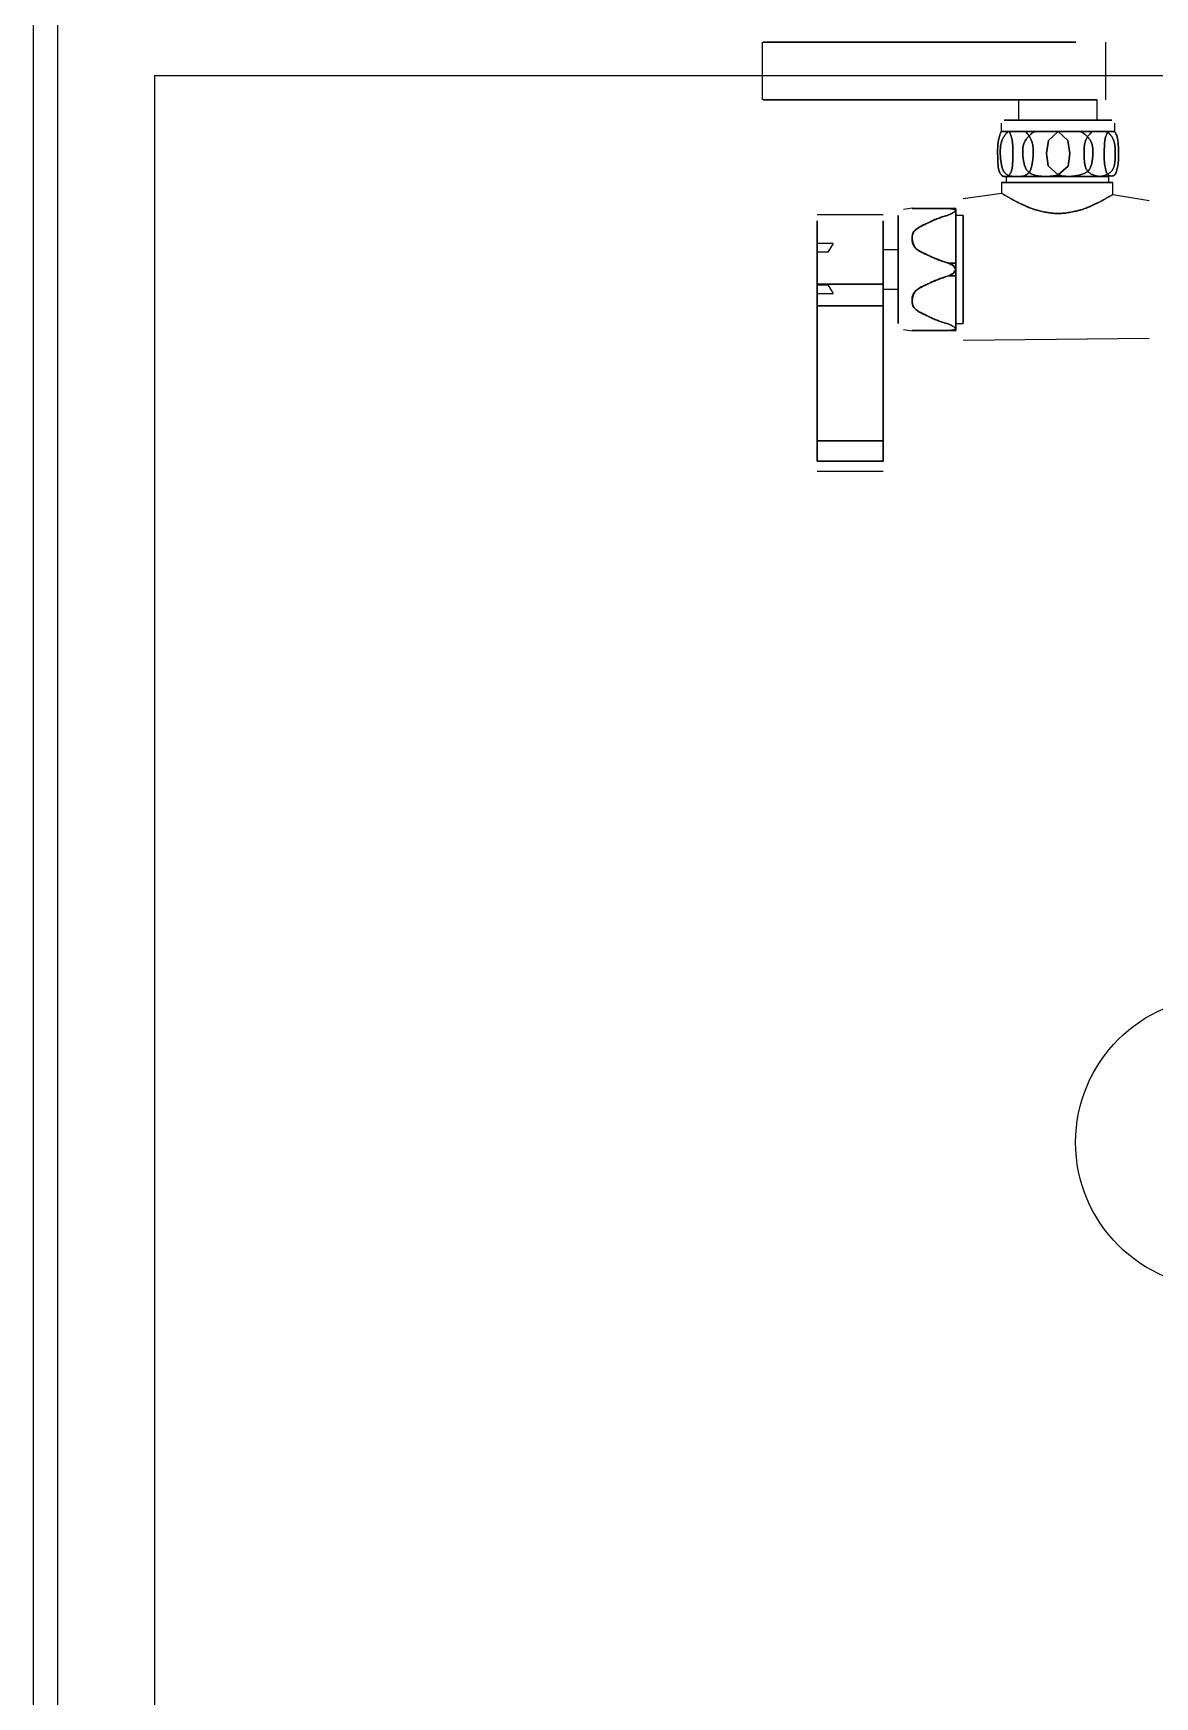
# Model space of a CAD drawing. Extents: x 338 to 7662, y 1527 to 4803.
# Drawn here: x 3755.5 to 3767.07, y 3141.53 to 3158.69 of the extents above; entities that cross this region are included whole.
import ezdxf

# ---------------------------------------------------------------- set-up
doc = ezdxf.new("R2010")
doc.units = 0
doc.header["$LTSCALE"] = 96
doc.header["$MEASUREMENT"] = 0
doc.layers.add('A-FLOR-PFIX', color=2, linetype='CONTINUOUS')
doc.layers.add('A-WALL-FULL', color=6, linetype='CONTINUOUS')

msp = doc.modelspace()

# ---------------------------------------------------------------- linework, layer by layer
at = {"layer": 'A-FLOR-PFIX'}
for p, q in [((3755.75, 3159.25), (3755.75, 3135.25)), ((3763.01808, 3158.59375), (3763.01808, 3158)), ((3763.31779, 3158.59375), (3763.0272, 3158.59375)), ((3763.0272, 3158.59375), (3763.0922, 3158.59375)), ((3763.0922, 3158.59375), (3763.0272, 3158.59375)), ((3763.0272, 3158.59375), (3763.31779, 3158.59375)), ((3763.0922, 3158.59375), (3763.62521, 3158.59375)), ((3763.62521, 3158.59375), (3763.0922, 3158.59375)), ((3763.47456, 3158.59375), (3763.31779, 3158.59375)), ((3763.31779, 3158.59375), (3763.47456, 3158.59375)), ((3765.47085, 3158.59375), (3763.47456, 3158.59375)), ((3763.47456, 3158.59375), (3765.47085, 3158.59375)), ((3763.62521, 3158.59375), (3765.86883, 3158.59375)), ((3765.86883, 3158.59375), (3763.62521, 3158.59375)), ((3766.25119, 3158.59375), (3765.47085, 3158.59375)), ((3765.47085, 3158.59375), (3766.25119, 3158.59375)), ((3765.86883, 3158.59375), (3766.25119, 3158.59375)), ((3766.25119, 3158.59375), (3765.86883, 3158.59375)), ((3766.56001, 3158), (3766.56001, 3158.59375)), ((3756.75, 3158.25), (3778.75, 3158.25)), ((3756.75, 3158.25), (3756.75, 3136.25)), ((3763.0922, 3158), (3763.0272, 3158)), ((3763.0272, 3158), (3763.31779, 3158)), ((3763.0272, 3158), (3763.0922, 3158)), ((3763.31779, 3158), (3763.0272, 3158)), ((3763.62521, 3158), (3763.0922, 3158)), ((3763.0922, 3158), (3763.62521, 3158)), ((3763.31779, 3158), (3763.47456, 3158)), ((3763.47456, 3158), (3763.31779, 3158)), ((3763.47456, 3158), (3765.47085, 3158)), ((3765.47085, 3158), (3763.47456, 3158)), ((3765.86883, 3158), (3763.62521, 3158)), ((3763.62521, 3158), (3765.86883, 3158)), ((3765.47085, 3158), (3766.25119, 3158)), ((3766.25119, 3158), (3765.47085, 3158)), ((3766.4719, 3158), (3765.65991, 3158)), ((3765.65991, 3158), (3766.4719, 3158)), ((3765.65991, 3158), (3766.4719, 3158)), ((3765.65991, 3158), (3765.65991, 3157.79067)), ((3766.4719, 3158), (3765.65991, 3158)), ((3766.25119, 3158), (3765.86883, 3158)), ((3765.86883, 3158), (3766.25119, 3158)), ((3766.4719, 3157.79067), (3766.4719, 3158)), ((3765.48072, 3157.75865), (3765.48072, 3157.67255)), ((3766.06822, 3157.79067), (3765.65991, 3157.79067)), ((3765.65991, 3157.79067), (3766.06822, 3157.79067)), ((3766.06822, 3157.79067), (3765.65991, 3157.79067)), ((3765.65991, 3157.79067), (3766.06822, 3157.79067)), ((3766.06822, 3157.79067), (3766.4719, 3157.79067)), ((3766.4719, 3157.79067), (3766.06822, 3157.79067)), ((3766.4719, 3157.79067), (3766.06822, 3157.79067)), ((3766.06822, 3157.79067), (3766.4719, 3157.79067)), ((3766.65571, 3157.67255), (3766.65571, 3157.75865)), ((3765.55455, 3157.67255), (3765.48271, 3157.67255)), ((3765.48271, 3157.67255), (3765.56615, 3157.67255)), ((3765.48271, 3157.67255), (3765.55455, 3157.67255)), ((3765.56615, 3157.67255), (3765.48271, 3157.67255)), ((3765.48271, 3157.67255), (3765.56615, 3157.67255)), ((3765.56615, 3157.67255), (3765.48271, 3157.67255)), ((3765.73096, 3157.67255), (3765.55455, 3157.67255)), ((3765.55455, 3157.67255), (3765.73096, 3157.67255)), ((3765.73096, 3157.67255), (3765.55455, 3157.67255)), ((3765.55455, 3157.67255), (3765.73096, 3157.67255)), ((3765.56615, 3157.67255), (3765.82828, 3157.67255)), ((3765.82828, 3157.67255), (3765.56615, 3157.67255)), ((3766.06822, 3157.67255), (3765.73096, 3157.67255)), ((3765.73096, 3157.67255), (3766.06822, 3157.67255)), ((3765.82828, 3157.67255), (3766.06822, 3157.67255)), ((3766.06822, 3157.67255), (3765.82828, 3157.67255)), ((3765.82828, 3157.67255), (3766.06822, 3157.67255)), ((3766.06822, 3157.67255), (3765.82828, 3157.67255)), ((3766.06822, 3157.67255), (3766.42666, 3157.67255)), ((3766.30145, 3157.67255), (3766.06822, 3157.67255)), ((3766.42666, 3157.67255), (3766.06822, 3157.67255)), ((3766.06822, 3157.67255), (3766.30145, 3157.67255)), ((3766.30145, 3157.67255), (3766.06822, 3157.67255)), ((3766.06822, 3157.67255), (3766.30145, 3157.67255)), ((3766.58699, 3157.67255), (3766.30145, 3157.67255)), ((3766.30145, 3157.67255), (3766.58699, 3157.67255)), ((3766.42666, 3157.67255), (3766.56861, 3157.67255)), ((3766.56861, 3157.67255), (3766.42666, 3157.67255)), ((3766.42666, 3157.67255), (3766.56861, 3157.67255)), ((3766.56861, 3157.67255), (3766.42666, 3157.67255)), ((3766.56861, 3157.67255), (3766.64998, 3157.67255)), ((3766.64998, 3157.67255), (3766.56861, 3157.67255)), ((3766.64998, 3157.67255), (3766.58699, 3157.67255)), ((3766.58699, 3157.67255), (3766.64998, 3157.67255)), ((3766.64998, 3157.67255), (3766.58699, 3157.67255)), ((3766.58699, 3157.67255), (3766.64998, 3157.67255)), ((3765.60707, 3157.21067), (3765.50564, 3157.21067)), ((3765.54322, 3157.21067), (3765.50564, 3157.21067)), ((3765.50564, 3157.21067), (3765.60707, 3157.21067)), ((3765.50564, 3157.21067), (3765.54322, 3157.21067)), ((3765.5336, 3157.21067), (3766.59359, 3157.21067)), ((3766.59359, 3157.21067), (3765.5336, 3157.21067)), ((3765.5336, 3157.21067), (3766.59359, 3157.21067)), ((3765.5336, 3157.21067), (3765.5336, 3157.14817)), ((3766.59359, 3157.21067), (3765.5336, 3157.21067)), ((3765.54322, 3157.21067), (3765.92397, 3157.21067)), ((3765.92397, 3157.21067), (3765.54322, 3157.21067)), ((3765.60707, 3157.21067), (3765.67844, 3157.21067)), ((3765.67844, 3157.21067), (3765.60707, 3157.21067)), ((3766.06822, 3157.21067), (3765.67844, 3157.21067)), ((3765.67844, 3157.21067), (3766.06822, 3157.21067)), ((3765.9736, 3157.21067), (3765.92397, 3157.21067)), ((3765.92397, 3157.21067), (3765.9736, 3157.21067)), ((3765.9736, 3157.21067), (3766.06822, 3157.21067)), ((3766.06822, 3157.21067), (3765.9736, 3157.21067)), ((3766.59359, 3157.14817), (3766.59359, 3157.21067)), ((3765.09002, 3156.98078), (3765.4858, 3157.03809)), ((3766.63423, 3157.14817), (3765.4858, 3157.14817)), ((3765.4858, 3157.14817), (3766.63423, 3157.14817)), ((3765.4858, 3157.14817), (3766.63423, 3157.14817)), ((3765.4858, 3157.14817), (3765.4858, 3157.03809)), ((3766.63423, 3157.14817), (3765.4858, 3157.14817)), ((3765.5336, 3157.14817), (3766.59359, 3157.14817)), ((3766.59359, 3157.14817), (3765.5336, 3157.14817)), ((3766.59359, 3157.14817), (3765.5336, 3157.14817)), ((3765.5336, 3157.14817), (3766.59359, 3157.14817)), ((3766.63423, 3157.02509), (3766.63423, 3157.14817)), ((3766.63423, 3157.02509), (3767.00983, 3156.96274)), ((3764.56356, 3156.88188), (3764.47354, 3156.86769)), ((3765.01452, 3156.8789), (3764.90963, 3156.8789)), ((3765.01452, 3156.80273), (3765.01452, 3156.8789)), ((3765.01452, 3156.8789), (3765.01452, 3156.80273)), ((3765.01452, 3156.8789), (3765.01452, 3156.80273)), ((3765.01452, 3156.80273), (3765.01452, 3156.8789)), ((3764.26468, 3156.81402), (3763.58499, 3156.81402)), ((3763.58499, 3156.75238), (3763.58499, 3156.62505)), ((3763.58499, 3156.62505), (3763.58499, 3156.75238)), ((3763.58499, 3156.63219), (3763.58499, 3156.75217)), ((3763.58499, 3156.75217), (3763.58499, 3156.63219)), ((3764.26468, 3156.62505), (3764.26468, 3156.75238)), ((3764.26468, 3156.75238), (3764.26468, 3156.62505)), ((3764.26468, 3156.75217), (3764.26468, 3156.63219)), ((3764.26468, 3156.63219), (3764.26468, 3156.75217)), ((3765.01452, 3156.8075), (3765.01452, 3155.6925)), ((3765.01452, 3155.6925), (3765.01452, 3156.8075)), ((3765.09002, 3156.8075), (3765.01452, 3156.8075)), ((3765.01452, 3156.8075), (3765.01452, 3155.6925)), ((3765.01452, 3155.6925), (3765.01452, 3156.8075)), ((3765.01452, 3156.32617), (3765.01452, 3156.80273)), ((3765.01452, 3156.80273), (3765.01452, 3156.31591)), ((3765.01452, 3156.80273), (3765.01452, 3156.32617)), ((3765.01452, 3156.31591), (3765.01452, 3156.80273)), ((3765.09002, 3156.8075), (3765.09002, 3155.6925)), ((3765.09002, 3155.6925), (3765.09002, 3156.8075)), ((3765.09002, 3155.6925), (3765.09002, 3156.8075)), ((3765.09002, 3156.8075), (3765.09002, 3155.6925)), ((3763.58499, 3156.40284), (3763.58499, 3156.63197)), ((3763.58499, 3156.63197), (3763.58499, 3156.40284)), ((3763.58499, 3156.62505), (3763.58499, 3156.10234)), ((3763.58499, 3156.10234), (3763.58499, 3156.62505)), ((3763.74918, 3156.51755), (3763.58499, 3156.51755)), ((3763.74918, 3156.51755), (3763.69414, 3156.42947)), ((3764.26468, 3156.63197), (3764.26468, 3156.40284)), ((3764.26468, 3156.40284), (3764.26468, 3156.63197)), ((3764.26468, 3156.10234), (3764.26468, 3156.62505)), ((3764.26468, 3156.62505), (3764.26468, 3156.10234)), ((3763.69414, 3156.42947), (3763.58499, 3156.42947)), ((3763.58499, 3156.10234), (3763.58499, 3156.40284)), ((3763.58499, 3156.40284), (3763.58499, 3156.10234)), ((3764.26468, 3156.40284), (3764.26468, 3156.10234)), ((3764.26468, 3156.10234), (3764.26468, 3156.40284)), ((3764.26503, 3156.047), (3764.26503, 3156.453)), ((3764.26503, 3156.453), (3764.26503, 3156.047)), ((3764.26503, 3156.047), (3764.26503, 3156.453)), ((3764.42078, 3156.453), (3764.26503, 3156.453)), ((3764.26503, 3156.453), (3764.26503, 3156.047)), ((3764.42078, 3156.047), (3764.42078, 3156.453)), ((3764.42078, 3156.453), (3764.42078, 3156.047)), ((3764.42078, 3156.453), (3764.42078, 3156.047)), ((3764.42078, 3156.047), (3764.42078, 3156.453)), ((3764.94028, 3156.31591), (3765.01452, 3156.31591)), ((3765.01452, 3156.31591), (3764.94028, 3156.31591)), ((3765.01452, 3156.25), (3765.01452, 3156.32617)), ((3765.01452, 3156.32617), (3765.01452, 3156.25)), ((3765.01452, 3156.31591), (3765.01452, 3156.25)), ((3765.01452, 3156.25), (3765.01452, 3156.31591)), ((3764.94028, 3156.18409), (3765.01452, 3156.18409)), ((3765.01452, 3156.18409), (3764.94028, 3156.18409)), ((3765.01452, 3156.25), (3765.01452, 3156.18409)), ((3765.01452, 3156.17383), (3765.01452, 3156.25)), ((3765.01452, 3156.25), (3765.01452, 3156.17383)), ((3765.01452, 3156.18409), (3765.01452, 3156.25)), ((3765.01452, 3156.18409), (3765.01452, 3155.69727)), ((3765.01452, 3155.69727), (3765.01452, 3156.18409)), ((3765.01452, 3155.69727), (3765.01452, 3156.17383)), ((3765.01452, 3156.17383), (3765.01452, 3155.69727)), ((3763.58422, 3155.87735), (3763.58422, 3156.09999)), ((3763.58422, 3156.09999), (3763.58422, 3155.86351)), ((3763.58422, 3155.86351), (3763.58422, 3156.09999)), ((3763.58422, 3156.09999), (3764.26503, 3156.09999)), ((3764.26503, 3156.09999), (3763.58422, 3156.09999)), ((3763.58422, 3156.09999), (3763.58422, 3155.87735)), ((3763.58499, 3156.09242), (3763.69414, 3156.09242)), ((3763.58499, 3156.00435), (3763.74918, 3156.00435)), ((3763.69414, 3156.09242), (3763.74918, 3156.00435)), ((3764.26503, 3155.86351), (3764.26503, 3156.09999)), ((3764.26503, 3156.09999), (3764.26503, 3155.87735)), ((3764.26503, 3156.09999), (3764.26503, 3155.86351)), ((3764.26503, 3155.87735), (3764.26503, 3156.09999)), ((3764.26503, 3156.047), (3764.42078, 3156.047)), ((3763.58422, 3155.74209), (3763.58422, 3155.87735)), ((3763.58422, 3155.87735), (3764.26503, 3155.87735)), ((3764.26503, 3155.87735), (3763.58422, 3155.87735)), ((3763.58422, 3155.87735), (3763.58422, 3155.74209)), ((3763.58422, 3155.875), (3764.26503, 3155.875)), ((3763.58422, 3155.86351), (3763.58422, 3154.4844)), ((3763.58422, 3154.4844), (3763.58422, 3155.86351)), ((3763.58499, 3155.87735), (3764.26468, 3155.87735)), ((3764.26503, 3155.87735), (3764.26503, 3155.74209)), ((3764.26503, 3155.74209), (3764.26503, 3155.87735)), ((3764.26503, 3154.4844), (3764.26503, 3155.86351)), ((3764.26503, 3155.86351), (3764.26503, 3154.4844)), ((3763.58422, 3154.2744), (3763.58422, 3155.74209)), ((3763.58422, 3155.74209), (3763.58422, 3154.2744)), ((3764.26503, 3155.74209), (3764.26503, 3154.2744)), ((3764.26503, 3154.2744), (3764.26503, 3155.74209)), ((3764.47354, 3155.63231), (3764.56356, 3155.61812)), ((3765.01452, 3155.69727), (3765.01452, 3155.6211)), ((3765.01452, 3155.6211), (3765.01452, 3155.69727)), ((3765.01452, 3155.6211), (3765.01452, 3155.69727)), ((3765.01452, 3155.69727), (3765.01452, 3155.6211)), ((3765.01452, 3155.6925), (3765.09002, 3155.6925)), ((3764.90963, 3155.6211), (3765.01452, 3155.6211)), ((3767.00983, 3155.53726), (3765.09002, 3155.51922)), ((3763.58422, 3154.4844), (3763.58422, 3154.2744)), ((3763.58422, 3154.2744), (3763.58422, 3154.4844)), ((3763.58422, 3154.4844), (3764.26503, 3154.4844)), ((3764.26503, 3154.4844), (3763.58422, 3154.4844)), ((3764.26503, 3154.2744), (3764.26503, 3154.4844)), ((3764.26503, 3154.4844), (3764.26503, 3154.2744)), ((3764.26503, 3154.2744), (3763.58422, 3154.2744)), ((3763.58422, 3154.2744), (3764.26503, 3154.2744)), ((3763.58422, 3154.1694), (3764.26503, 3154.1694))]:
    msp.add_line(p, q, dxfattribs=at)
for points in [[(3766.06822, 3157.79067), (3765.6008, 3157.79067), (3765.51274, 3157.79067)], [(3765.51274, 3157.79067), (3765.76809, 3157.79067), (3766.06822, 3157.79067)], [(3766.06822, 3157.79067), (3766.53563, 3157.79067), (3766.62369, 3157.79067)], [(3766.62369, 3157.79067), (3766.36834, 3157.79067), (3766.06822, 3157.79067)], [(3766.06822, 3157.67255), (3765.97123, 3157.58103), (3765.94859, 3157.44635), (3765.96601, 3157.31785), (3766.06822, 3157.22699)], [(3766.06822, 3157.22699), (3765.96601, 3157.31785), (3765.94859, 3157.44635), (3765.97123, 3157.58103), (3766.06822, 3157.67255)], [(3766.06822, 3157.67255), (3766.16887, 3157.58212), (3766.19156, 3157.4455), (3766.17351, 3157.31495), (3766.06822, 3157.2249)], [(3766.06822, 3157.2249), (3766.17351, 3157.31495), (3766.19156, 3157.4455), (3766.16887, 3157.58212), (3766.06822, 3157.67255)], [(3764.42078, 3156.25), (3764.42078, 3156.71782), (3764.42078, 3156.80595)], [(3764.42078, 3156.80595), (3764.42078, 3156.55038), (3764.42078, 3156.25)], [(3764.90963, 3156.32617), (3764.95093, 3156.30985), (3764.98977, 3156.28676), (3765.01452, 3156.25)], [(3765.01452, 3156.25), (3764.98977, 3156.28676), (3764.95093, 3156.30985), (3764.90963, 3156.32617)], [(3764.42078, 3156.25), (3764.42078, 3155.78218), (3764.42078, 3155.69405)], [(3764.42078, 3155.69405), (3764.42078, 3155.94962), (3764.42078, 3156.25)], [(3765.01452, 3156.25), (3764.98977, 3156.21324), (3764.95093, 3156.19015), (3764.90963, 3156.17383)], [(3764.90963, 3156.17383), (3764.95093, 3156.19015), (3764.98977, 3156.21324), (3765.01452, 3156.25)]]:
    msp.add_lwpolyline(points, dxfattribs=at)
msp.add_circle((3767.75, 3147.25), 1.5, dxfattribs=at)
for points, start_tangent, end_tangent in [([(3765.50564, 3157.21067), (3765.49045, 3157.21885), (3765.47748, 3157.23206), (3765.47183, 3157.24055), (3765.46673, 3157.25029), (3765.46218, 3157.26129), (3765.46011, 3157.26727), (3765.45819, 3157.27355), (3765.45643, 3157.28029), (3765.45487, 3157.28758), (3765.4523, 3157.3036), (3765.44891, 3157.33984), (3765.44717, 3157.37877), (3765.44664, 3157.39814), (3765.44619, 3157.41687), (3765.44582, 3157.43549), (3765.44562, 3157.45466), (3765.44595, 3157.49353), (3765.44765, 3157.53126), (3765.44914, 3157.549), (3765.45008, 3157.55747), (3765.45115, 3157.56563), (3765.45235, 3157.57354), (3765.45364, 3157.58129), (3765.45655, 3157.59629), (3765.46361, 3157.62432), (3765.47233, 3157.64974), (3765.48271, 3157.67255)], (-0.94456495, 0.32832463), (0.46248113, 0.88662912)), ([(3765.48271, 3157.67255), (3765.47233, 3157.64974), (3765.46361, 3157.62432), (3765.45655, 3157.59629), (3765.45364, 3157.58129), (3765.45235, 3157.57354), (3765.45115, 3157.56563), (3765.45008, 3157.55747), (3765.44914, 3157.549), (3765.44765, 3157.53126), (3765.44595, 3157.49353), (3765.44562, 3157.45466), (3765.44582, 3157.43549), (3765.44619, 3157.41687), (3765.44664, 3157.39814), (3765.44717, 3157.37877), (3765.44891, 3157.33984), (3765.4523, 3157.3036), (3765.45487, 3157.28758), (3765.45643, 3157.28029), (3765.45819, 3157.27355), (3765.46011, 3157.26727), (3765.46218, 3157.26129), (3765.46673, 3157.25029), (3765.47183, 3157.24055), (3765.47748, 3157.23206), (3765.49045, 3157.21885), (3765.50564, 3157.21067)], (-0.46248113, -0.88662912), (0.94456495, -0.32832463)), ([(3765.55455, 3157.67255), (3765.53137, 3157.64889), (3765.51197, 3157.62254), (3765.49635, 3157.5935), (3765.48996, 3157.57797), (3765.48712, 3157.56995), (3765.48452, 3157.56176), (3765.48012, 3157.54455), (3765.47683, 3157.52619), (3765.47317, 3157.48718), (3765.4728, 3157.44697), (3765.47497, 3157.40786), (3765.4768, 3157.38835), (3765.47917, 3157.368), (3765.48588, 3157.32698), (3765.49592, 3157.28926), (3765.50245, 3157.27302), (3765.50613, 3157.26579), (3765.5101, 3157.25926), (3765.51435, 3157.2533), (3765.51884, 3157.24772), (3765.52855, 3157.23774), (3765.53922, 3157.22932), (3765.55086, 3157.22247), (3765.57703, 3157.21345), (3765.60707, 3157.21067)], (-0.747055, -0.66476223), (0.99993891, 0.01105343)), ([(3765.60707, 3157.21067), (3765.57703, 3157.21345), (3765.55086, 3157.22247), (3765.53922, 3157.22932), (3765.52855, 3157.23774), (3765.51884, 3157.24772), (3765.51435, 3157.2533), (3765.5101, 3157.25926), (3765.50613, 3157.26579), (3765.50245, 3157.27302), (3765.49592, 3157.28926), (3765.48588, 3157.32698), (3765.47917, 3157.368), (3765.4768, 3157.38835), (3765.47497, 3157.40786), (3765.4728, 3157.44697), (3765.47317, 3157.48718), (3765.47683, 3157.52619), (3765.48012, 3157.54455), (3765.48452, 3157.56176), (3765.48712, 3157.56995), (3765.48996, 3157.57797), (3765.49635, 3157.5935), (3765.51197, 3157.62254), (3765.53137, 3157.64889), (3765.55455, 3157.67255)], (-0.99993891, -0.01105343), (0.747055, 0.66476223)), ([(3765.56615, 3157.67255), (3765.57654, 3157.64974), (3765.58526, 3157.62432), (3765.59231, 3157.59629), (3765.59522, 3157.58129), (3765.59652, 3157.57354), (3765.59771, 3157.56563), (3765.59878, 3157.55747), (3765.59972, 3157.549), (3765.60122, 3157.53126), (3765.60291, 3157.49353), (3765.60324, 3157.45466), (3765.60304, 3157.43549), (3765.60267, 3157.41687), (3765.60222, 3157.39814), (3765.60169, 3157.37877), (3765.59995, 3157.33984), (3765.59656, 3157.3036), (3765.59399, 3157.28758), (3765.59243, 3157.28029), (3765.59068, 3157.27355), (3765.58875, 3157.26727), (3765.58668, 3157.26129), (3765.58214, 3157.25029), (3765.57703, 3157.24055), (3765.57138, 3157.23206), (3765.55841, 3157.21885), (3765.54322, 3157.21067)], (0.46248113, -0.88662912), (-0.94456495, -0.32832463)), ([(3765.54322, 3157.21067), (3765.55841, 3157.21885), (3765.57138, 3157.23206), (3765.57703, 3157.24055), (3765.58214, 3157.25029), (3765.58668, 3157.26129), (3765.58875, 3157.26727), (3765.59068, 3157.27355), (3765.59243, 3157.28029), (3765.59399, 3157.28758), (3765.59656, 3157.3036), (3765.59995, 3157.33984), (3765.60169, 3157.37877), (3765.60222, 3157.39814), (3765.60267, 3157.41687), (3765.60304, 3157.43549), (3765.60324, 3157.45466), (3765.60291, 3157.49353), (3765.60122, 3157.53126), (3765.59972, 3157.549), (3765.59878, 3157.55747), (3765.59771, 3157.56563), (3765.59652, 3157.57354), (3765.59522, 3157.58129), (3765.59231, 3157.59629), (3765.58526, 3157.62432), (3765.57654, 3157.64974), (3765.56615, 3157.67255)], (0.94456495, 0.32832463), (-0.46248113, 0.88662912)), ([(3765.67844, 3157.21067), (3765.70848, 3157.21345), (3765.73465, 3157.22247), (3765.74629, 3157.22932), (3765.75696, 3157.23774), (3765.76667, 3157.24772), (3765.77116, 3157.2533), (3765.77541, 3157.25926), (3765.77938, 3157.26579), (3765.78306, 3157.27302), (3765.78958, 3157.28926), (3765.79963, 3157.32698), (3765.80634, 3157.368), (3765.8087, 3157.38835), (3765.81054, 3157.40786), (3765.81271, 3157.44697), (3765.81234, 3157.48718), (3765.80868, 3157.52619), (3765.80538, 3157.54455), (3765.80099, 3157.56176), (3765.79839, 3157.56995), (3765.79555, 3157.57797), (3765.78915, 3157.5935), (3765.77354, 3157.62254), (3765.75414, 3157.64889), (3765.73096, 3157.67255)], (0.99993891, -0.01105343), (-0.747055, 0.66476223)), ([(3765.73096, 3157.67255), (3765.75414, 3157.64889), (3765.77354, 3157.62254), (3765.78915, 3157.5935), (3765.79555, 3157.57797), (3765.79839, 3157.56995), (3765.80099, 3157.56176), (3765.80538, 3157.54455), (3765.80868, 3157.52619), (3765.81234, 3157.48718), (3765.81271, 3157.44697), (3765.81054, 3157.40786), (3765.8087, 3157.38835), (3765.80634, 3157.368), (3765.79963, 3157.32698), (3765.78958, 3157.28926), (3765.78306, 3157.27302), (3765.77938, 3157.26579), (3765.77541, 3157.25926), (3765.77116, 3157.2533), (3765.76667, 3157.24772), (3765.75696, 3157.23774), (3765.74629, 3157.22932), (3765.73465, 3157.22247), (3765.70848, 3157.21345), (3765.67844, 3157.21067)], (0.747055, -0.66476223), (-0.99993891, 0.01105343)), ([(3765.92397, 3157.21067), (3765.87236, 3157.21389), (3765.82779, 3157.22315), (3765.80814, 3157.23005), (3765.79025, 3157.23845), (3765.77411, 3157.24838), (3765.76671, 3157.2539), (3765.75974, 3157.25981), (3765.7533, 3157.26625), (3765.74744, 3157.27335), (3765.73736, 3157.28924), (3765.72275, 3157.32606), (3765.71372, 3157.36623), (3765.7106, 3157.38631), (3765.70805, 3157.4057), (3765.70603, 3157.42504), (3765.70478, 3157.44508), (3765.70521, 3157.48598), (3765.71056, 3157.52577), (3765.71548, 3157.54444), (3765.71857, 3157.55333), (3765.72209, 3157.56186), (3765.72603, 3157.57011), (3765.73033, 3157.57818), (3765.74, 3157.59379), (3765.76367, 3157.62289), (3765.7931, 3157.64914), (3765.82828, 3157.67255)], (-0.99999406, 0.00344648), (0.86591538, 0.50019052)), ([(3765.82828, 3157.67255), (3765.7931, 3157.64914), (3765.76367, 3157.62289), (3765.74, 3157.59379), (3765.73033, 3157.57818), (3765.72603, 3157.57011), (3765.72209, 3157.56186), (3765.71857, 3157.55333), (3765.71548, 3157.54444), (3765.71056, 3157.52577), (3765.70521, 3157.48598), (3765.70478, 3157.44508), (3765.70603, 3157.42504), (3765.70805, 3157.4057), (3765.7106, 3157.38631), (3765.71372, 3157.36623), (3765.72275, 3157.32606), (3765.73736, 3157.28924), (3765.74744, 3157.27335), (3765.7533, 3157.26625), (3765.75974, 3157.25981), (3765.76671, 3157.2539), (3765.77411, 3157.24838), (3765.79025, 3157.23845), (3765.80814, 3157.23005), (3765.82779, 3157.22315), (3765.87236, 3157.21389), (3765.92397, 3157.21067)], (-0.86591538, -0.50019052), (0.99999406, -0.00344648)), ([(3766.06822, 3157.22699), (3766.14471, 3157.2114), (3766.18328, 3157.20994), (3766.20265, 3157.21079), (3766.22208, 3157.2127), (3766.24234, 3157.21549), (3766.26377, 3157.21908), (3766.30747, 3157.22928), (3766.34782, 3157.24452), (3766.37944, 3157.26601), (3766.39099, 3157.27985), (3766.40033, 3157.29599), (3766.41354, 3157.33317), (3766.42132, 3157.3735), (3766.42387, 3157.39357), (3766.42591, 3157.41292), (3766.42749, 3157.43215), (3766.42837, 3157.45204), (3766.42735, 3157.49248), (3766.42149, 3157.53163), (3766.41634, 3157.54991), (3766.41313, 3157.55858), (3766.40947, 3157.56689), (3766.4054, 3157.57491), (3766.40098, 3157.58274), (3766.39105, 3157.59784), (3766.36691, 3157.62576), (3766.33704, 3157.65066), (3766.30145, 3157.67255)], (0.95348019, -0.30145568), (-0.88361626, 0.46821182)), ([(3766.30145, 3157.67255), (3766.33704, 3157.65066), (3766.36691, 3157.62576), (3766.39105, 3157.59784), (3766.40098, 3157.58274), (3766.4054, 3157.57491), (3766.40947, 3157.56689), (3766.41313, 3157.55858), (3766.41634, 3157.54991), (3766.42149, 3157.53163), (3766.42735, 3157.49248), (3766.42837, 3157.45204), (3766.42749, 3157.43215), (3766.42591, 3157.41292), (3766.42387, 3157.39357), (3766.42132, 3157.3735), (3766.41354, 3157.33317), (3766.40033, 3157.29599), (3766.39099, 3157.27985), (3766.37944, 3157.26601), (3766.34782, 3157.24452), (3766.30747, 3157.22928), (3766.26377, 3157.21908), (3766.24234, 3157.21549), (3766.22208, 3157.2127), (3766.20265, 3157.21079), (3766.18328, 3157.20994), (3766.14471, 3157.2114), (3766.06822, 3157.22699)], (0.88361626, -0.46821182), (-0.95348019, 0.30145568)), ([(3766.56861, 3157.67255), (3766.59266, 3157.65437), (3766.61304, 3157.63288), (3766.62975, 3157.60809), (3766.63672, 3157.59445), (3766.63987, 3157.58732), (3766.64278, 3157.57999), (3766.64543, 3157.57235), (3766.64777, 3157.56433), (3766.65161, 3157.54732), (3766.6564, 3157.51051), (3766.65824, 3157.47207), (3766.65821, 3157.43452), (3766.65722, 3157.39655), (3766.6545, 3157.35748), (3766.64853, 3157.32075), (3766.63782, 3157.28983), (3766.6301, 3157.277), (3766.62078, 3157.26538), (3766.59861, 3157.24565), (3766.57395, 3157.23042), (3766.56151, 3157.22442), (3766.54942, 3157.21946), (3766.53737, 3157.21559), (3766.5249, 3157.21285), (3766.49928, 3157.21064), (3766.47364, 3157.21266), (3766.46115, 3157.2152), (3766.44908, 3157.21872), (3766.43697, 3157.22314), (3766.42451, 3157.22844), (3766.39981, 3157.24204), (3766.37752, 3157.26018), (3766.36808, 3157.27117), (3766.36021, 3157.28355), (3766.34895, 3157.31407), (3766.34227, 3157.35079), (3766.3388, 3157.39011), (3766.33723, 3157.42842), (3766.33677, 3157.46641), (3766.33829, 3157.50546), (3766.34287, 3157.54298), (3766.34665, 3157.56036), (3766.34897, 3157.56857), (3766.3516, 3157.5764), (3766.35452, 3157.58393), (3766.35767, 3157.59125), (3766.36468, 3157.6053), (3766.38155, 3157.63095), (3766.40221, 3157.65337), (3766.42666, 3157.67255)], (0.84289651, -0.53807571), (0.83218491, 0.55449822)), ([(3766.42666, 3157.67255), (3766.40221, 3157.65337), (3766.38155, 3157.63095), (3766.36468, 3157.6053), (3766.35767, 3157.59125), (3766.35452, 3157.58393), (3766.3516, 3157.5764), (3766.34897, 3157.56857), (3766.34665, 3157.56036), (3766.34287, 3157.54298), (3766.33829, 3157.50546), (3766.33677, 3157.46641), (3766.33723, 3157.42842), (3766.3388, 3157.39011), (3766.34227, 3157.35079), (3766.34895, 3157.31407), (3766.36021, 3157.28355), (3766.36808, 3157.27117), (3766.37752, 3157.26018), (3766.39981, 3157.24204), (3766.42451, 3157.22844), (3766.43697, 3157.22314), (3766.44908, 3157.21872), (3766.46115, 3157.2152), (3766.47364, 3157.21266), (3766.49928, 3157.21064), (3766.5249, 3157.21285), (3766.53737, 3157.21559), (3766.54942, 3157.21946), (3766.56151, 3157.22442), (3766.57395, 3157.23042), (3766.59861, 3157.24565), (3766.62078, 3157.26538), (3766.6301, 3157.277), (3766.63782, 3157.28983), (3766.64853, 3157.32075), (3766.6545, 3157.35748), (3766.65722, 3157.39655), (3766.65821, 3157.43452), (3766.65824, 3157.47207), (3766.6564, 3157.51051), (3766.65161, 3157.54732), (3766.64777, 3157.56433), (3766.64543, 3157.57235), (3766.64278, 3157.57999), (3766.63987, 3157.58732), (3766.63672, 3157.59445), (3766.62975, 3157.60809), (3766.61304, 3157.63288), (3766.59266, 3157.65437), (3766.56861, 3157.67255)], (-0.83218491, -0.55449822), (-0.84289651, 0.53807571)), ([(3766.58699, 3157.67255), (3766.57624, 3157.65671), (3766.56705, 3157.63777), (3766.55944, 3157.61573), (3766.55622, 3157.60355), (3766.55476, 3157.59717), (3766.55339, 3157.5906), (3766.55215, 3157.58373), (3766.55104, 3157.5765), (3766.5492, 3157.56109), (3766.54677, 3157.52762), (3766.54553, 3157.49276), (3766.5449, 3157.45907), (3766.54473, 3157.3938), (3766.54926, 3157.33257), (3766.55037, 3157.32547), (3766.55162, 3157.31831), (3766.55449, 3157.30397), (3766.56147, 3157.27626), (3766.56958, 3157.25191), (3766.57387, 3157.24177), (3766.57604, 3157.23735), (3766.57822, 3157.2334), (3766.58756, 3157.22209), (3766.59781, 3157.21642), (3766.61893, 3157.21442), (3766.64034, 3157.21736), (3766.65076, 3157.22344), (3766.66012, 3157.23501), (3766.66227, 3157.23897), (3766.66439, 3157.24339), (3766.66854, 3157.25345), (3766.67627, 3157.27749), (3766.68284, 3157.30497), (3766.68555, 3157.31933), (3766.6878, 3157.33374), (3766.68954, 3157.34855), (3766.69081, 3157.36416), (3766.69221, 3157.39706), (3766.69245, 3157.43101), (3766.692, 3157.46453), (3766.69119, 3157.49874), (3766.6897, 3157.5339), (3766.68705, 3157.56736), (3766.68514, 3157.58261), (3766.68402, 3157.58972), (3766.68277, 3157.59644), (3766.68141, 3157.60283), (3766.67996, 3157.609), (3766.67678, 3157.6207), (3766.66932, 3157.64147), (3766.66039, 3157.65875), (3766.64998, 3157.67255)], (-0.62814657, -0.77809504), (-0.67873319, 0.73438495)), ([(3766.64998, 3157.67255), (3766.66039, 3157.65875), (3766.66932, 3157.64147), (3766.67678, 3157.6207), (3766.67996, 3157.609), (3766.68141, 3157.60283), (3766.68277, 3157.59644), (3766.68402, 3157.58972), (3766.68514, 3157.58261), (3766.68705, 3157.56736), (3766.6897, 3157.5339), (3766.69119, 3157.49874), (3766.692, 3157.46453), (3766.69245, 3157.43101), (3766.69221, 3157.39706), (3766.69081, 3157.36416), (3766.68954, 3157.34855), (3766.6878, 3157.33374), (3766.68555, 3157.31933), (3766.68284, 3157.30497), (3766.67627, 3157.27749), (3766.66854, 3157.25345), (3766.66439, 3157.24339), (3766.66227, 3157.23897), (3766.66012, 3157.23501), (3766.65076, 3157.22344), (3766.64034, 3157.21736), (3766.61893, 3157.21442), (3766.59781, 3157.21642), (3766.58756, 3157.22209), (3766.57822, 3157.2334), (3766.57604, 3157.23735), (3766.57387, 3157.24177), (3766.56958, 3157.25191), (3766.56147, 3157.27626), (3766.55449, 3157.30397), (3766.55162, 3157.31831), (3766.55037, 3157.32547), (3766.54926, 3157.33257), (3766.54473, 3157.3938), (3766.5449, 3157.45907), (3766.54553, 3157.49276), (3766.54677, 3157.52762), (3766.5492, 3157.56109), (3766.55104, 3157.5765), (3766.55215, 3157.58373), (3766.55339, 3157.5906), (3766.55476, 3157.59717), (3766.55622, 3157.60355), (3766.55944, 3157.61573), (3766.56705, 3157.63777), (3766.57624, 3157.65671), (3766.58699, 3157.67255)], (0.67873319, -0.73438495), (0.62814657, 0.77809504)), ([(3766.06822, 3157.2249), (3766.0213, 3157.21508), (3765.9736, 3157.21067)], (-0.9656558, -0.2598247), (-0.99937187, -0.03543828)), ([(3765.9736, 3157.21067), (3766.0213, 3157.21508), (3766.06822, 3157.2249)], (0.99937187, 0.03543828), (0.9656558, 0.2598247)), ([(3766.63423, 3157.02509), (3766.62266, 3157.01649), (3766.60849, 3157.00849), (3766.59941, 3157.00356), (3766.58905, 3156.99801), (3766.57745, 3156.99161), (3766.56468, 3156.98427), (3766.53575, 3156.96751), (3766.50251, 3156.94936), (3766.48434, 3156.94027), (3766.47489, 3156.9358), (3766.46519, 3156.93142), (3766.45527, 3156.927), (3766.44515, 3156.92242), (3766.42434, 3156.91289), (3766.38039, 3156.89333), (3766.33335, 3156.87485), (3766.30865, 3156.86669), (3766.296, 3156.86299), (3766.28314, 3156.85959), (3766.27009, 3156.85638), (3766.25685, 3156.85323), (3766.22987, 3156.84721), (3766.17426, 3156.83686), (3766.11724, 3156.82996), (3766.05981, 3156.82791), (3766.00238, 3156.8317), (3765.94542, 3156.84039), (3765.88988, 3156.85243), (3765.86295, 3156.85923), (3765.84974, 3156.86274), (3765.83671, 3156.86629), (3765.82388, 3156.87), (3765.81126, 3156.874), (3765.78663, 3156.88274), (3765.73974, 3156.90221), (3765.69593, 3156.92261), (3765.67517, 3156.93251), (3765.66509, 3156.93728), (3765.65519, 3156.94187), (3765.64552, 3156.94641), (3765.6361, 3156.95103), (3765.618, 3156.9604), (3765.58486, 3156.979), (3765.55595, 3156.99611), (3765.54315, 3157.00363), (3765.5315, 3157.01018), (3765.52106, 3157.01588), (3765.51189, 3157.02095), (3765.49755, 3157.02919), (3765.4858, 3157.03809)], (0, -1), (0, 1)), ([(3765.4858, 3157.03809), (3765.49755, 3157.02919), (3765.51189, 3157.02095), (3765.52106, 3157.01588), (3765.5315, 3157.01018), (3765.54315, 3157.00363), (3765.55595, 3156.99611), (3765.58486, 3156.979), (3765.618, 3156.9604), (3765.6361, 3156.95103), (3765.64552, 3156.94641), (3765.65519, 3156.94187), (3765.66509, 3156.93728), (3765.67517, 3156.93251), (3765.69593, 3156.92261), (3765.73974, 3156.90221), (3765.78663, 3156.88274), (3765.81126, 3156.874), (3765.82388, 3156.87), (3765.83671, 3156.86629), (3765.84974, 3156.86274), (3765.86295, 3156.85923), (3765.88988, 3156.85243), (3765.94542, 3156.84039), (3766.00238, 3156.8317), (3766.05981, 3156.82791), (3766.11724, 3156.82996), (3766.17426, 3156.83686), (3766.22987, 3156.84721), (3766.25685, 3156.85323), (3766.27009, 3156.85638), (3766.28314, 3156.85959), (3766.296, 3156.86299), (3766.30865, 3156.86669), (3766.33335, 3156.87485), (3766.38039, 3156.89333), (3766.42434, 3156.91289), (3766.44515, 3156.92242), (3766.45527, 3156.927), (3766.46519, 3156.93142), (3766.47489, 3156.9358), (3766.48434, 3156.94027), (3766.50251, 3156.94936), (3766.53575, 3156.96751), (3766.56468, 3156.98427), (3766.57745, 3156.99161), (3766.58905, 3156.99801), (3766.59941, 3157.00356), (3766.60849, 3157.00849), (3766.62266, 3157.01649), (3766.63423, 3157.02509)], (0, -1), (0, 1)), ([(3766.63423, 3157.02509), (3766.62266, 3157.01649), (3766.60849, 3157.00849), (3766.59941, 3157.00356), (3766.58905, 3156.99801), (3766.57745, 3156.99161), (3766.56468, 3156.98427), (3766.53575, 3156.96751), (3766.50251, 3156.94936), (3766.48434, 3156.94027), (3766.47489, 3156.9358), (3766.46519, 3156.93142), (3766.45527, 3156.927), (3766.44515, 3156.92242), (3766.42434, 3156.91289), (3766.38039, 3156.89333), (3766.33335, 3156.87485), (3766.30865, 3156.86669), (3766.296, 3156.86299), (3766.28314, 3156.85959), (3766.27009, 3156.85638), (3766.25685, 3156.85323), (3766.22987, 3156.84721), (3766.17426, 3156.83686), (3766.11724, 3156.82996), (3766.05981, 3156.82791), (3766.00238, 3156.8317), (3765.94542, 3156.84039), (3765.88988, 3156.85243), (3765.86295, 3156.85923), (3765.84974, 3156.86274), (3765.83671, 3156.86629), (3765.82388, 3156.87), (3765.81126, 3156.874), (3765.78663, 3156.88274), (3765.73974, 3156.90221), (3765.69593, 3156.92261), (3765.67517, 3156.93251), (3765.66509, 3156.93728), (3765.65519, 3156.94187), (3765.64552, 3156.94641), (3765.6361, 3156.95103), (3765.618, 3156.9604), (3765.58486, 3156.979), (3765.55595, 3156.99611), (3765.54315, 3157.00363), (3765.5315, 3157.01018), (3765.52106, 3157.01588), (3765.51189, 3157.02095), (3765.49755, 3157.02919), (3765.4858, 3157.03809)], (0, -1), (0, 1)), ([(3765.4858, 3157.03809), (3765.49755, 3157.02919), (3765.51189, 3157.02095), (3765.52106, 3157.01588), (3765.5315, 3157.01018), (3765.54315, 3157.00363), (3765.55595, 3156.99611), (3765.58486, 3156.979), (3765.618, 3156.9604), (3765.6361, 3156.95103), (3765.64552, 3156.94641), (3765.65519, 3156.94187), (3765.66509, 3156.93728), (3765.67517, 3156.93251), (3765.69593, 3156.92261), (3765.73974, 3156.90221), (3765.78663, 3156.88274), (3765.81126, 3156.874), (3765.82388, 3156.87), (3765.83671, 3156.86629), (3765.84974, 3156.86274), (3765.86295, 3156.85923), (3765.88988, 3156.85243), (3765.94542, 3156.84039), (3766.00238, 3156.8317), (3766.05981, 3156.82791), (3766.11724, 3156.82996), (3766.17426, 3156.83686), (3766.22987, 3156.84721), (3766.25685, 3156.85323), (3766.27009, 3156.85638), (3766.28314, 3156.85959), (3766.296, 3156.86299), (3766.30865, 3156.86669), (3766.33335, 3156.87485), (3766.38039, 3156.89333), (3766.42434, 3156.91289), (3766.44515, 3156.92242), (3766.45527, 3156.927), (3766.46519, 3156.93142), (3766.47489, 3156.9358), (3766.48434, 3156.94027), (3766.50251, 3156.94936), (3766.53575, 3156.96751), (3766.56468, 3156.98427), (3766.57745, 3156.99161), (3766.58905, 3156.99801), (3766.59941, 3157.00356), (3766.60849, 3157.00849), (3766.62266, 3157.01649), (3766.63423, 3157.02509)], (0, -1), (0, 1)), ([(3764.90963, 3156.8789), (3764.86476, 3156.8789), (3764.82101, 3156.8789), (3764.77839, 3156.8789), (3764.75749, 3156.8789), (3764.74715, 3156.8789), (3764.73688, 3156.8789), (3764.72642, 3156.8789), (3764.71559, 3156.8789), (3764.69324, 3156.8789), (3764.64856, 3156.8789), (3764.60933, 3156.8789), (3764.59378, 3156.8789), (3764.58738, 3156.8789), (3764.58204, 3156.8789), (3764.57756, 3156.8789), (3764.57371, 3156.8789), (3764.56788, 3156.8789), (3764.5645, 3156.8789), (3764.56357, 3156.8789), (3764.56504, 3156.8789), (3764.56889, 3156.8789), (3764.5751, 3156.8789), (3764.57908, 3156.8789), (3764.58364, 3156.8789), (3764.58903, 3156.8789), (3764.59543, 3156.8789), (3764.6109, 3156.8789), (3764.64973, 3156.8789), (3764.6939, 3156.8789), (3764.71604, 3156.8789), (3764.72678, 3156.8789), (3764.73717, 3156.8789), (3764.7474, 3156.8789), (3764.75769, 3156.8789), (3764.77851, 3156.8789), (3764.82104, 3156.8789), (3764.86474, 3156.8789), (3764.90963, 3156.8789)], (-1, 0), (1, 0)), ([(3764.90963, 3156.8789), (3764.86474, 3156.8789), (3764.82104, 3156.8789), (3764.77851, 3156.8789), (3764.75769, 3156.8789), (3764.7474, 3156.8789), (3764.73717, 3156.8789), (3764.72678, 3156.8789), (3764.71604, 3156.8789), (3764.6939, 3156.8789), (3764.64973, 3156.8789), (3764.6109, 3156.8789), (3764.59543, 3156.8789), (3764.58903, 3156.8789), (3764.58364, 3156.8789), (3764.57908, 3156.8789), (3764.5751, 3156.8789), (3764.56889, 3156.8789), (3764.56504, 3156.8789), (3764.56357, 3156.8789), (3764.5645, 3156.8789), (3764.56788, 3156.8789), (3764.57371, 3156.8789), (3764.57756, 3156.8789), (3764.58204, 3156.8789), (3764.58738, 3156.8789), (3764.59378, 3156.8789), (3764.60933, 3156.8789), (3764.64856, 3156.8789), (3764.69324, 3156.8789), (3764.71559, 3156.8789), (3764.72642, 3156.8789), (3764.73688, 3156.8789), (3764.74715, 3156.8789), (3764.75749, 3156.8789), (3764.77839, 3156.8789), (3764.82101, 3156.8789), (3764.86476, 3156.8789), (3764.90963, 3156.8789)], (-1, 0), (1, 0)), ([(3764.90963, 3156.80273), (3764.94283, 3156.81286), (3764.95753, 3156.81935), (3764.96442, 3156.82289), (3764.97098, 3156.8266), (3764.97766, 3156.83058), (3764.98464, 3156.83482), (3764.99802, 3156.84354), (3765.00818, 3156.85179), (3765.01113, 3156.85549), (3765.01218, 3156.85883), (3765.01106, 3156.86191), (3765.00802, 3156.86482), (3764.99768, 3156.86988), (3764.98416, 3156.87367), (3764.97714, 3156.87506), (3764.97044, 3156.87614), (3764.96388, 3156.87697), (3764.95703, 3156.87761), (3764.94242, 3156.87844), (3764.90963, 3156.8789)], (0.97565957, 0.21929066), (-1, 0)), ([(3764.90963, 3156.8789), (3764.94283, 3156.87843), (3764.95753, 3156.87759), (3764.96442, 3156.87693), (3764.97098, 3156.87608), (3764.97766, 3156.87496), (3764.98464, 3156.87351), (3764.99802, 3156.86956), (3765.00818, 3156.8643), (3765.01113, 3156.8613), (3765.01218, 3156.85815), (3765.01106, 3156.85479), (3765.00802, 3156.85109), (3764.99768, 3156.84295), (3764.98416, 3156.83441), (3764.97714, 3156.83026), (3764.97044, 3156.82635), (3764.96388, 3156.82269), (3764.95703, 3156.8192), (3764.94242, 3156.81279), (3764.90963, 3156.80273)], (1, 0), (-0.97490153, -0.2226365)), ([(3764.90963, 3156.80273), (3764.94242, 3156.81279), (3764.95703, 3156.8192), (3764.96388, 3156.82269), (3764.97044, 3156.82635), (3764.97714, 3156.83026), (3764.98416, 3156.83441), (3764.99768, 3156.84295), (3765.00802, 3156.85109), (3765.01106, 3156.85479), (3765.01218, 3156.85815), (3765.01113, 3156.8613), (3765.00818, 3156.8643), (3764.99802, 3156.86956), (3764.98464, 3156.87351), (3764.97766, 3156.87496), (3764.97098, 3156.87608), (3764.96442, 3156.87693), (3764.95753, 3156.87759), (3764.94283, 3156.87843), (3764.90963, 3156.8789)], (0.97490153, 0.2226365), (-1, 0)), ([(3764.90963, 3156.8789), (3764.94242, 3156.87844), (3764.95703, 3156.87761), (3764.96388, 3156.87697), (3764.97044, 3156.87614), (3764.97714, 3156.87506), (3764.98416, 3156.87367), (3764.99768, 3156.86988), (3765.00802, 3156.86482), (3765.01106, 3156.86191), (3765.01218, 3156.85883), (3765.01113, 3156.85549), (3765.00818, 3156.85179), (3764.99802, 3156.84354), (3764.98464, 3156.83482), (3764.97766, 3156.83058), (3764.97098, 3156.8266), (3764.96442, 3156.82289), (3764.95753, 3156.81935), (3764.94283, 3156.81286), (3764.90963, 3156.80273)], (1, 0), (-0.97565957, -0.21929066)), ([(3764.90963, 3156.80273), (3764.86476, 3156.78868), (3764.82101, 3156.77281), (3764.77839, 3156.7551), (3764.75749, 3156.74557), (3764.74715, 3156.74063), (3764.73688, 3156.73558), (3764.72642, 3156.73046), (3764.71559, 3156.7253), (3764.69324, 3156.71482), (3764.64856, 3156.69264), (3764.60933, 3156.66783), (3764.59378, 3156.65407), (3764.58738, 3156.64679), (3764.58204, 3156.63921), (3764.57756, 3156.63116), (3764.57371, 3156.62255), (3764.56788, 3156.60396), (3764.5645, 3156.58408), (3764.56357, 3156.56356), (3764.56504, 3156.54306), (3764.56889, 3156.52321), (3764.5751, 3156.50467), (3764.57908, 3156.4961), (3764.58364, 3156.4881), (3764.58903, 3156.48058), (3764.59543, 3156.47336), (3764.6109, 3156.45977), (3764.64973, 3156.43539), (3764.6939, 3156.41364), (3764.71604, 3156.40334), (3764.72678, 3156.39825), (3764.73717, 3156.39319), (3764.7474, 3156.38818), (3764.75769, 3156.38329), (3764.77851, 3156.37382), (3764.82104, 3156.35619), (3764.86474, 3156.34031), (3764.90963, 3156.32617)], (-0.96064462, -0.27778033), (0.9599844, -0.28005347)), ([(3764.90963, 3156.32617), (3764.86474, 3156.34031), (3764.82104, 3156.35619), (3764.77851, 3156.37382), (3764.75769, 3156.38329), (3764.7474, 3156.38818), (3764.73717, 3156.39319), (3764.72678, 3156.39825), (3764.71604, 3156.40334), (3764.6939, 3156.41364), (3764.64973, 3156.43539), (3764.6109, 3156.45977), (3764.59543, 3156.47336), (3764.58903, 3156.48058), (3764.58364, 3156.4881), (3764.57908, 3156.4961), (3764.5751, 3156.50467), (3764.56889, 3156.52321), (3764.56504, 3156.54306), (3764.56357, 3156.56356), (3764.5645, 3156.58408), (3764.56788, 3156.60396), (3764.57371, 3156.62255), (3764.57756, 3156.63116), (3764.58204, 3156.63921), (3764.58738, 3156.64679), (3764.59378, 3156.65407), (3764.60933, 3156.66783), (3764.64856, 3156.69264), (3764.69324, 3156.71482), (3764.71559, 3156.7253), (3764.72642, 3156.73046), (3764.73688, 3156.73558), (3764.74715, 3156.74063), (3764.75749, 3156.74557), (3764.77839, 3156.7551), (3764.82101, 3156.77281), (3764.86476, 3156.78868), (3764.90963, 3156.80273)], (-0.9599844, 0.28005347), (0.96064462, 0.27778033)), ([(3764.94028, 3156.31591), (3764.89386, 3156.33016), (3764.84843, 3156.34606), (3764.80399, 3156.36362), (3764.78214, 3156.37302), (3764.77131, 3156.37788), (3764.76054, 3156.38284), (3764.74959, 3156.38783), (3764.73831, 3156.39282), (3764.71509, 3156.40285), (3764.66863, 3156.42396), (3764.62714, 3156.44785), (3764.61013, 3156.46139), (3764.60288, 3156.46864), (3764.59659, 3156.47626), (3764.59104, 3156.4844), (3764.58594, 3156.49318), (3764.57719, 3156.51224), (3764.57054, 3156.53275), (3764.5662, 3156.55401), (3764.56436, 3156.57532), (3764.56521, 3156.596), (3764.56895, 3156.61534), (3764.57197, 3156.62429), (3764.57578, 3156.63264), (3764.6018, 3156.66243), (3764.64127, 3156.68833), (3764.68695, 3156.71152), (3764.70986, 3156.72246), (3764.72094, 3156.72783), (3764.73161, 3156.73316), (3764.74209, 3156.73842), (3764.75265, 3156.74355), (3764.77404, 3156.75346), (3764.81785, 3156.77182), (3764.86305, 3156.78824), (3764.90963, 3156.80273)], (-0.96144108, 0.27501101), (0.9614465, 0.27499206)), ([(3764.90963, 3156.80273), (3764.86305, 3156.78824), (3764.81785, 3156.77182), (3764.77404, 3156.75346), (3764.75265, 3156.74355), (3764.74209, 3156.73842), (3764.73161, 3156.73316), (3764.72094, 3156.72783), (3764.70986, 3156.72246), (3764.68695, 3156.71152), (3764.64127, 3156.68833), (3764.6018, 3156.66243), (3764.57578, 3156.63264), (3764.57197, 3156.62429), (3764.56895, 3156.61534), (3764.56521, 3156.596), (3764.56436, 3156.57532), (3764.5662, 3156.55401), (3764.57054, 3156.53275), (3764.57719, 3156.51224), (3764.58594, 3156.49318), (3764.59104, 3156.4844), (3764.59659, 3156.47626), (3764.60288, 3156.46864), (3764.61013, 3156.46139), (3764.62714, 3156.44785), (3764.66863, 3156.42396), (3764.71509, 3156.40285), (3764.73831, 3156.39282), (3764.74959, 3156.38783), (3764.76054, 3156.38284), (3764.77131, 3156.37788), (3764.78214, 3156.37302), (3764.80399, 3156.36362), (3764.84843, 3156.34606), (3764.89386, 3156.33016), (3764.94028, 3156.31591)], (-0.9614465, -0.27499206), (0.96144108, -0.27501101)), ([(3765.01452, 3156.25), (3764.98586, 3156.2917), (3764.94028, 3156.31591)], (-0.3722336, 0.92813908), (-0.95874374, 0.28427178)), ([(3764.94028, 3156.31591), (3764.98586, 3156.2917), (3765.01452, 3156.25)], (0.95874374, -0.28427178), (0.3722336, -0.92813908)), ([(3764.90963, 3156.17383), (3764.86476, 3156.15978), (3764.82101, 3156.1439), (3764.77839, 3156.1262), (3764.75749, 3156.11667), (3764.74715, 3156.11173), (3764.73688, 3156.10668), (3764.72642, 3156.10155), (3764.71559, 3156.0964), (3764.69324, 3156.08592), (3764.64856, 3156.06374), (3764.60933, 3156.03893), (3764.59378, 3156.02517), (3764.58738, 3156.01788), (3764.58204, 3156.0103), (3764.57756, 3156.00226), (3764.57371, 3155.99365), (3764.56788, 3155.97506), (3764.5645, 3155.95518), (3764.56357, 3155.93466), (3764.56504, 3155.91415), (3764.56889, 3155.89431), (3764.5751, 3155.87577), (3764.57908, 3155.8672), (3764.58364, 3155.8592), (3764.58903, 3155.85167), (3764.59543, 3155.84446), (3764.6109, 3155.83087), (3764.64973, 3155.80649), (3764.6939, 3155.78474), (3764.71604, 3155.77443), (3764.72678, 3155.76935), (3764.73717, 3155.76429), (3764.7474, 3155.75928), (3764.75769, 3155.75439), (3764.77851, 3155.74492), (3764.82104, 3155.72729), (3764.86474, 3155.71141), (3764.90963, 3155.69727)], (-0.96064462, -0.27778033), (0.9599844, -0.28005347)), ([(3764.90963, 3155.69727), (3764.86474, 3155.71141), (3764.82104, 3155.72729), (3764.77851, 3155.74492), (3764.75769, 3155.75439), (3764.7474, 3155.75928), (3764.73717, 3155.76429), (3764.72678, 3155.76935), (3764.71604, 3155.77443), (3764.6939, 3155.78474), (3764.64973, 3155.80649), (3764.6109, 3155.83087), (3764.59543, 3155.84446), (3764.58903, 3155.85167), (3764.58364, 3155.8592), (3764.57908, 3155.8672), (3764.5751, 3155.87577), (3764.56889, 3155.89431), (3764.56504, 3155.91415), (3764.56357, 3155.93466), (3764.5645, 3155.95518), (3764.56788, 3155.97506), (3764.57371, 3155.99365), (3764.57756, 3156.00226), (3764.58204, 3156.0103), (3764.58738, 3156.01788), (3764.59378, 3156.02517), (3764.60933, 3156.03893), (3764.64856, 3156.06374), (3764.69324, 3156.08592), (3764.71559, 3156.0964), (3764.72642, 3156.10155), (3764.73688, 3156.10668), (3764.74715, 3156.11173), (3764.75749, 3156.11667), (3764.77839, 3156.1262), (3764.82101, 3156.1439), (3764.86476, 3156.15978), (3764.90963, 3156.17383)], (-0.9599844, 0.28005347), (0.96064462, 0.27778033)), ([(3764.90963, 3155.69727), (3764.86305, 3155.71176), (3764.81785, 3155.72818), (3764.77404, 3155.74654), (3764.75265, 3155.75645), (3764.74209, 3155.76158), (3764.73161, 3155.76684), (3764.72094, 3155.77217), (3764.70986, 3155.77754), (3764.68695, 3155.78848), (3764.64127, 3155.81167), (3764.6018, 3155.83757), (3764.57578, 3155.86736), (3764.57197, 3155.87571), (3764.56895, 3155.88466), (3764.56521, 3155.904), (3764.56436, 3155.92468), (3764.5662, 3155.94599), (3764.57054, 3155.96725), (3764.57719, 3155.98776), (3764.58594, 3156.00682), (3764.59104, 3156.0156), (3764.59659, 3156.02374), (3764.60288, 3156.03136), (3764.61013, 3156.03861), (3764.62714, 3156.05215), (3764.66863, 3156.07604), (3764.71509, 3156.09715), (3764.73831, 3156.10718), (3764.74959, 3156.11217), (3764.76054, 3156.11716), (3764.77131, 3156.12212), (3764.78214, 3156.12698), (3764.80399, 3156.13638), (3764.84843, 3156.15394), (3764.89386, 3156.16984), (3764.94028, 3156.18409)], (-0.9614465, 0.27499206), (0.96144108, 0.27501101)), ([(3764.94028, 3156.18409), (3764.89386, 3156.16984), (3764.84843, 3156.15394), (3764.80399, 3156.13638), (3764.78214, 3156.12698), (3764.77131, 3156.12212), (3764.76054, 3156.11716), (3764.74959, 3156.11217), (3764.73831, 3156.10718), (3764.71509, 3156.09715), (3764.66863, 3156.07604), (3764.62714, 3156.05215), (3764.61013, 3156.03861), (3764.60288, 3156.03136), (3764.59659, 3156.02374), (3764.59104, 3156.0156), (3764.58594, 3156.00682), (3764.57719, 3155.98776), (3764.57054, 3155.96725), (3764.5662, 3155.94599), (3764.56436, 3155.92468), (3764.56521, 3155.904), (3764.56895, 3155.88466), (3764.57197, 3155.87571), (3764.57578, 3155.86736), (3764.6018, 3155.83757), (3764.64127, 3155.81167), (3764.68695, 3155.78848), (3764.70986, 3155.77754), (3764.72094, 3155.77217), (3764.73161, 3155.76684), (3764.74209, 3155.76158), (3764.75265, 3155.75645), (3764.77404, 3155.74654), (3764.81785, 3155.72818), (3764.86305, 3155.71176), (3764.90963, 3155.69727)], (-0.96144108, -0.27501101), (0.9614465, -0.27499206)), ([(3764.94028, 3156.18409), (3764.98586, 3156.2083), (3765.01452, 3156.25)], (0.95874374, 0.28427178), (0.3722336, 0.92813908)), ([(3765.01452, 3156.25), (3764.98586, 3156.2083), (3764.94028, 3156.18409)], (-0.3722336, -0.92813908), (-0.95874374, -0.28427178)), ([(3764.90963, 3155.69727), (3764.94283, 3155.68714), (3764.95753, 3155.68065), (3764.96442, 3155.67711), (3764.97098, 3155.6734), (3764.97766, 3155.66942), (3764.98464, 3155.66518), (3764.99802, 3155.65646), (3765.00818, 3155.64821), (3765.01113, 3155.64451), (3765.01218, 3155.64117), (3765.01106, 3155.63809), (3765.00802, 3155.63518), (3764.99768, 3155.63012), (3764.98416, 3155.62633), (3764.97714, 3155.62494), (3764.97044, 3155.62386), (3764.96388, 3155.62303), (3764.95703, 3155.62239), (3764.94242, 3155.62156), (3764.90963, 3155.6211)], (0.97565957, -0.21929066), (-1, 0)), ([(3764.90963, 3155.6211), (3764.94283, 3155.62157), (3764.95753, 3155.62241), (3764.96442, 3155.62307), (3764.97098, 3155.62392), (3764.97766, 3155.62504), (3764.98464, 3155.62649), (3764.99802, 3155.63044), (3765.00818, 3155.6357), (3765.01113, 3155.6387), (3765.01218, 3155.64185), (3765.01106, 3155.64521), (3765.00802, 3155.64891), (3764.99768, 3155.65705), (3764.98416, 3155.66559), (3764.97714, 3155.66974), (3764.97044, 3155.67365), (3764.96388, 3155.67731), (3764.95703, 3155.6808), (3764.94242, 3155.68721), (3764.90963, 3155.69727)], (1, 0), (-0.97490153, 0.2226365)), ([(3764.90963, 3155.69727), (3764.94242, 3155.68721), (3764.95703, 3155.6808), (3764.96388, 3155.67731), (3764.97044, 3155.67365), (3764.97714, 3155.66974), (3764.98416, 3155.66559), (3764.99768, 3155.65705), (3765.00802, 3155.64891), (3765.01106, 3155.64521), (3765.01218, 3155.64185), (3765.01113, 3155.6387), (3765.00818, 3155.6357), (3764.99802, 3155.63044), (3764.98464, 3155.62649), (3764.97766, 3155.62504), (3764.97098, 3155.62392), (3764.96442, 3155.62307), (3764.95753, 3155.62241), (3764.94283, 3155.62157), (3764.90963, 3155.6211)], (0.97490153, -0.2226365), (-1, 0)), ([(3764.90963, 3155.6211), (3764.94242, 3155.62156), (3764.95703, 3155.62239), (3764.96388, 3155.62303), (3764.97044, 3155.62386), (3764.97714, 3155.62494), (3764.98416, 3155.62633), (3764.99768, 3155.63012), (3765.00802, 3155.63518), (3765.01106, 3155.63809), (3765.01218, 3155.64117), (3765.01113, 3155.64451), (3765.00818, 3155.64821), (3764.99802, 3155.65646), (3764.98464, 3155.66518), (3764.97766, 3155.66942), (3764.97098, 3155.6734), (3764.96442, 3155.67711), (3764.95753, 3155.68065), (3764.94283, 3155.68714), (3764.90963, 3155.69727)], (1, 0), (-0.97565957, 0.21929066)), ([(3764.90963, 3155.6211), (3764.86476, 3155.6211), (3764.82101, 3155.6211), (3764.77839, 3155.6211), (3764.75749, 3155.6211), (3764.74715, 3155.6211), (3764.73688, 3155.6211), (3764.72642, 3155.6211), (3764.71559, 3155.6211), (3764.69324, 3155.6211), (3764.64856, 3155.6211), (3764.60933, 3155.6211), (3764.59378, 3155.6211), (3764.58738, 3155.6211), (3764.58204, 3155.6211), (3764.57756, 3155.6211), (3764.57371, 3155.6211), (3764.56788, 3155.6211), (3764.5645, 3155.6211), (3764.56357, 3155.6211), (3764.56504, 3155.6211), (3764.56889, 3155.6211), (3764.5751, 3155.6211), (3764.57908, 3155.6211), (3764.58364, 3155.6211), (3764.58903, 3155.6211), (3764.59543, 3155.6211), (3764.6109, 3155.6211), (3764.64973, 3155.6211), (3764.6939, 3155.6211), (3764.71604, 3155.6211), (3764.72678, 3155.6211), (3764.73717, 3155.6211), (3764.7474, 3155.6211), (3764.75769, 3155.6211), (3764.77851, 3155.6211), (3764.82104, 3155.6211), (3764.86474, 3155.6211), (3764.90963, 3155.6211)], (-1, 0), (1, 0)), ([(3764.90963, 3155.6211), (3764.86474, 3155.6211), (3764.82104, 3155.6211), (3764.77851, 3155.6211), (3764.75769, 3155.6211), (3764.7474, 3155.6211), (3764.73717, 3155.6211), (3764.72678, 3155.6211), (3764.71604, 3155.6211), (3764.6939, 3155.6211), (3764.64973, 3155.6211), (3764.6109, 3155.6211), (3764.59543, 3155.6211), (3764.58903, 3155.6211), (3764.58364, 3155.6211), (3764.57908, 3155.6211), (3764.5751, 3155.6211), (3764.56889, 3155.6211), (3764.56504, 3155.6211), (3764.56357, 3155.6211), (3764.5645, 3155.6211), (3764.56788, 3155.6211), (3764.57371, 3155.6211), (3764.57756, 3155.6211), (3764.58204, 3155.6211), (3764.58738, 3155.6211), (3764.59378, 3155.6211), (3764.60933, 3155.6211), (3764.64856, 3155.6211), (3764.69324, 3155.6211), (3764.71559, 3155.6211), (3764.72642, 3155.6211), (3764.73688, 3155.6211), (3764.74715, 3155.6211), (3764.75749, 3155.6211), (3764.77839, 3155.6211), (3764.82101, 3155.6211), (3764.86476, 3155.6211), (3764.90963, 3155.6211)], (-1, 0), (1, 0))]:
    msp.add_spline(points, degree=3, dxfattribs=dict(at, start_tangent=start_tangent, end_tangent=end_tangent))
at = {"layer": 'A-WALL-FULL'}
msp.add_line((3755.5, 3159.25), (3755.5, 3087.25), dxfattribs=at)

doc.saveas('drawing.dxf')
